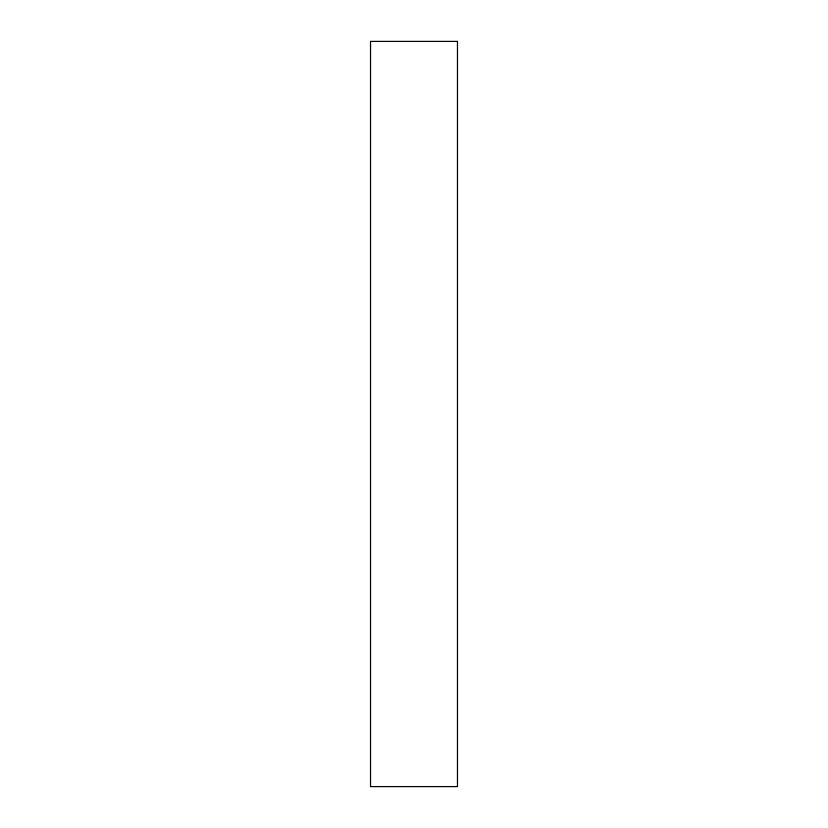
<?xml version="1.0" encoding="UTF-8"?>
<svg xmlns="http://www.w3.org/2000/svg" width="828" height="828" viewBox="0 0 828 828"><rect width="100%" height="100%" fill="white"/><g stroke="black" fill="none" stroke-linecap="round" stroke-linejoin="round"><path stroke-width="1.24" d="M457.47 41.4L370.53 41.4L370.53 786.6L457.47 786.6L457.47 41.4"/></g></svg>
